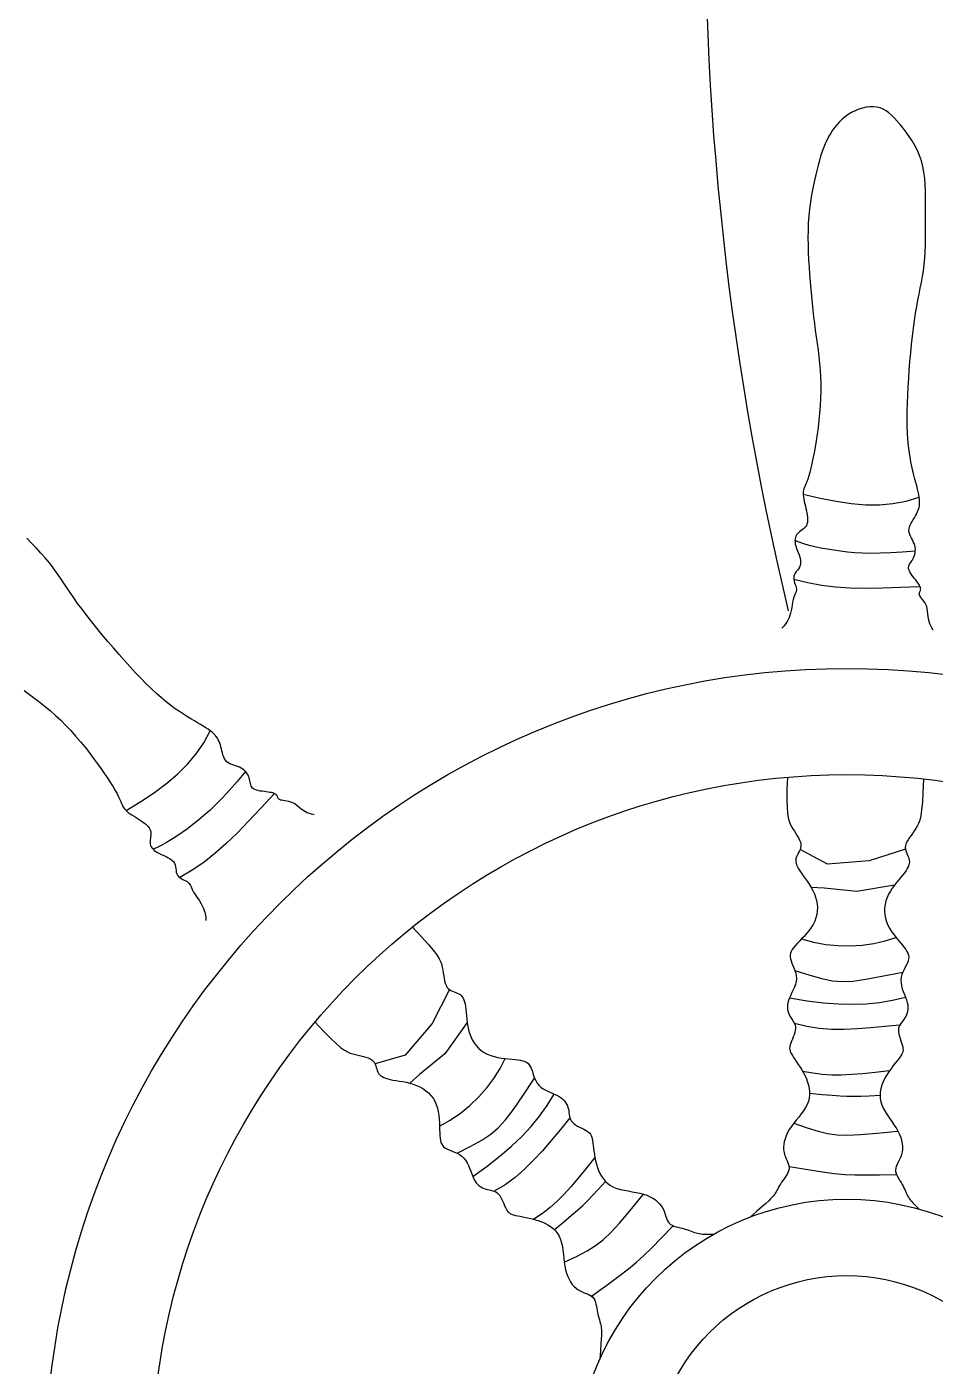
# Model space of a CAD drawing. Header units: inches. Extents: x 7.5 to 50, y 15.4 to 40.2.
# Drawn here: x 9.2811 to 9.3472, y 22.1156 to 22.213 of the extents above; entities that cross this region are included whole.
import ezdxf

# ---------------------------------------------------------------- set-up
doc = ezdxf.new("R2010")
doc.units = ezdxf.units.IN
doc.header["$MEASUREMENT"] = 0
doc.layers.add('02', color=2, linetype='Continuous')

msp = doc.modelspace()

# ---------------------------------------------------------------- linework, layer by layer
at = {"layer": '02'}
for points in [[(9.347009841627433, 22.16910124699022), (9.346899915994136, 22.16927861941182), (9.346763398540197, 22.16957650148212), (9.346681095701634, 22.16984269112542), (9.346637251828788, 22.17008079574695), (9.346616111039175, 22.17029442273739), (9.346601917683138, 22.17048717950198), (9.34657891564536, 22.17066267346051), (9.346534964670418, 22.17082399084135), (9.346472384217186, 22.17097213329649), (9.346397109371601, 22.17110758135929), (9.34631507498677, 22.17123081551942), (9.346232216148628, 22.17134231629567), (9.346154467710285, 22.17144256420685), (9.346087764524846, 22.17153203972808), (9.34603804191108, 22.17161122339272), (9.346009540413498, 22.17168081085507), (9.345999725670545, 22.17174235842791), (9.346004369244902, 22.17179763753044), (9.34601924293208, 22.17184841964005), (9.346040118061929, 22.17189647619049), (9.34606276642996, 22.17194357864461), (9.346082959366022, 22.1719914984507), (9.346096468665628, 22.17204200704251), (9.346099770669817, 22.17209667158856), (9.346092160600229, 22.17215624210909), (9.346073639155357, 22.17222126430094), (9.34604420610237, 22.17229228389002), (9.34600386213976, 22.17236984658772), (9.345952607500358, 22.1724544981054), (9.345890442416994, 22.17254678416899), (9.34581736688967, 22.17264725048987), (9.345734131564377, 22.17275596566575), (9.345644487342788, 22.17287108976704), (9.345552935074075, 22.17299030579412), (9.34546397607307, 22.17311129671831), (9.345382110956116, 22.17323174548179), (9.345311841038047, 22.17334933508497), (9.345257667168035, 22.17346174848459), (9.345224090428083, 22.1735666686665), (9.34521422516088, 22.17366257371865), (9.345225638984694, 22.17375112232654), (9.345254513709797, 22.17383476830688), (9.345297029982312, 22.17391596543272), (9.345349369146852, 22.17399716754986), (9.345407712548031, 22.17408082844592), (9.345468241297631, 22.17416940193758), (9.345527136507435, 22.17426534181246), (9.345580942970692, 22.17437046540105), (9.345627659508018, 22.17448404408893), (9.345665648155837, 22.17460471270275), (9.34569327095057, 22.17473110614188), (9.345708890161468, 22.17486185927661), (9.345710867824955, 22.17499560696266), (9.345697566210283, 22.17513098408487), (9.345667347353874, 22.17526662551351), (9.345619801706626, 22.17540143959301), (9.345559431049033, 22.17553542860802), (9.345491965808897, 22.17566886830279), (9.34542313618119, 22.17580203445065), (9.34535867236088, 22.1759352027813), (9.345304304310112, 22.17606864908263), (9.345265762456684, 22.17620264908434), (9.345248776995568, 22.17633747855977), (9.345257395221843, 22.17647327597039), (9.34528893376234, 22.17660963067571), (9.345339027042492, 22.17674599476701), (9.345403308556406, 22.17688182029193), (9.345477412496685, 22.17701655937086), (9.345556972823097, 22.17714966403688), (9.345637623495413, 22.17728058639583), (9.345714998473404, 22.17740877849534), (9.345785368741481, 22.17753405658838), (9.345847552218466, 22.17765769338545), (9.345901004313482, 22.17778132577329), (9.345945179969995, 22.17790659063864), (9.345979534131466, 22.17803512485367), (9.346003522439851, 22.17816856530514), (9.346016599605782, 22.17830854886521), (9.346018220572724, 22.17845671240608), (9.34600809104274, 22.17861462474063), (9.345986916259854, 22.17878358229897), (9.345955651761024, 22.17896481340828), (9.345915253316043, 22.17915954645392), (9.345866676461874, 22.17936900974852), (9.345810877201139, 22.17959443167744), (9.345748810605137, 22.17983704056784), (9.345681432676493, 22.180098064776), (9.345609903377472, 22.18037871000084), (9.345536201768546, 22.18068009145751), (9.34546251133549, 22.18100330166013), (9.345391015331252, 22.18134943315196), (9.345323897241606, 22.18171957850533), (9.345263340552329, 22.18211483024894), (9.345211528516366, 22.18253628091148), (9.345170644619493, 22.18298502305075), (9.345142349177031, 22.1834615805066), (9.345126209356813, 22.18396420217429), (9.345121268457724, 22.18449056830392), (9.345126570942803, 22.18503835908738), (9.345141160110934, 22.18560525474565), (9.345164079959495, 22.18618893548516), (9.345194374485864, 22.18678708151234), (9.345231087221755, 22.18739737306274), (9.345273420955046, 22.18801692194499), (9.345321214101268, 22.18864056649287), (9.345374463400795, 22.18926257665695), (9.345433166292487, 22.18987722238777), (9.345497319516717, 22.19047877362133), (9.345566920512347, 22.19106150030817), (9.34564196648541, 22.19161967239885), (9.345722454176276, 22.19214755984391), (9.345807972638859, 22.19264156976093), (9.34589647808577, 22.19310665809568), (9.345985518111839, 22.19354991793185), (9.346072640777557, 22.1939784423968), (9.346155393677755, 22.19439932458878), (9.346231325105755, 22.19481965763513), (9.346297982423557, 22.195246534605), (9.346352913691653, 22.19568704865484), (9.346394412261425, 22.19614648847452), (9.346423753811969, 22.19662292520767), (9.346442959313272, 22.1971126256041), (9.34645404950249, 22.19761185641361), (9.346459046048103, 22.19811688440056), (9.346459969221605, 22.19862397630019), (9.346458840691476, 22.19912939886232), (9.34645768119487, 22.19962941885129), (9.346457470017477, 22.20012079085533), (9.346455017612307, 22.20060222085991), (9.346446092748074, 22.2010729027326), (9.346426464193492, 22.20153203029728), (9.346391900950103, 22.20197879740696), (9.346338171088128, 22.20241239791464), (9.346261044074772, 22.20283202565876), (9.346156288213088, 22.20323687449233), (9.3460212178016, 22.20362618439791), (9.345859330887897, 22.20399937996368), (9.345675670118062, 22.20435593195104), (9.345475279069497, 22.20469531106315), (9.345263200853942, 22.20501698807599), (9.345044478815971, 22.20532043372183), (9.344824155834495, 22.20560511871842), (9.344607275486915, 22.20587051381259), (9.34439753721933, 22.20611589957222), (9.34419326721224, 22.20633979576193), (9.343991447747676, 22.20654053195282), (9.343789061573325, 22.20671643773054), (9.343583090738385, 22.2068658426953), (9.343370517990543, 22.20698707640364), (9.343148325611828, 22.20707846845577), (9.34291349634993, 22.20713834842278), (9.342664202717124, 22.20716567911692), (9.342403379776506, 22.20716195624224), (9.342135151890098, 22.20712930871483), (9.341863644584073, 22.2070698654508), (9.341592982686116, 22.20698575538078), (9.341327291023909, 22.20687910740632), (9.341070694890796, 22.20675205048716), (9.34082731888163, 22.2066067135103), (9.340600467096074, 22.20644520718739), (9.340390156530766, 22.20626956932498), (9.340195583919986, 22.20608181951062), (9.340015944833858, 22.20588397733187), (9.339850435541003, 22.20567806234718), (9.339698252542867, 22.20546609417321), (9.339558591642408, 22.20525009239751), (9.339430648875414, 22.20503207657854), (9.339313435642971, 22.20481300191856), (9.339205224807365, 22.20458956610779), (9.33910410389769, 22.20435740239297), (9.339008160675867, 22.20411214406446), (9.338915482903822, 22.20384942441266), (9.338824158343478, 22.20356487669884), (9.338732274756758, 22.20325413419884), (9.338637920138417, 22.20291283020303), (9.338539955713777, 22.20253791720567), (9.338440338191567, 22.20213162454562), (9.338341798209576, 22.20169750076563), (9.338247065707101, 22.20123909443752), (9.33815887155476, 22.20075995408948), (9.338079945924683, 22.20026362830792), (9.338013019221826, 22.199753665621), (9.337960821851148, 22.19923361458601), (9.337925333571611, 22.19870668232867), (9.337905532256691, 22.1981747101028), (9.337899645133866, 22.19763919773064), (9.337905899197786, 22.19710164506356), (9.337922521443097, 22.19656355189469), (9.337947739562942, 22.19602641807538), (9.337979780319138, 22.19549174342789), (9.338016870939164, 22.19496102777445), (9.338057534112586, 22.19443552094996), (9.338101474144487, 22.19391547297088), (9.338148691500528, 22.19340088382265), (9.338199185947879, 22.19289175350529), (9.338252957253708, 22.19238808204788), (9.338310005883677, 22.19188986943588), (9.338370331372126, 22.19139711568383), (9.338433934184714, 22.19090982079175), (9.338500381722106, 22.19042759802793), (9.338567512850268, 22.18994851350104), (9.338632734534322, 22.18947024660262), (9.338693453273727, 22.18899047670963), (9.338747075800775, 22.18850688319905), (9.338791008614926, 22.1880171454333), (9.338822658448471, 22.18751894280391), (9.33883943180087, 22.18700995468786), (9.3388394639315, 22.18648904321268), (9.338823802345424, 22.18595980155184), (9.338794223074792, 22.18542700567301), (9.338752502151756, 22.18489543150023), (9.338700415841295, 22.18436985497207), (9.338639739709897, 22.18385505205621), (9.338572249789713, 22.18335579866213), (9.338499722578554, 22.1828768707575), (9.33842379697132, 22.18242254395697), (9.33834556540939, 22.18199509266666), (9.338265984361051, 22.18159629093967), (9.338186009363262, 22.18122791284365), (9.338106596418648, 22.18089173247532), (9.338028701296999, 22.1805895238878), (9.337953280000939, 22.18032306116326), (9.33788128853309, 22.18009411836935), (9.337813704549326, 22.17990299159388), (9.337751594181164, 22.17974406501995), (9.33769604521337, 22.17961024485081), (9.337648145197882, 22.17949443728973), (9.337608982385127, 22.17938954851085), (9.337579644094212, 22.17928848473199), (9.337561218808396, 22.17918415212731), (9.337554793846785, 22.17906945691463), (9.3375609126361, 22.17893898765866), (9.337577938144086, 22.17879406234093), (9.337603689446105, 22.17863768130443), (9.337635985151856, 22.17847284493579), (9.337672643871038, 22.17830255356345), (9.33771148421335, 22.17812980755949), (9.337750324788495, 22.17795760728146), (9.337786984206168, 22.17778895307234), (9.337819372345685, 22.17762643606071), (9.337845760905175, 22.177471010372), (9.337864513550876, 22.17732322088811), (9.337873993017702, 22.17718361250551), (9.337872562506227, 22.17705273012067), (9.337858585217027, 22.17693111860095), (9.337830424350678, 22.17681932287193), (9.337786442642091, 22.1767178877864), (9.337725912728338, 22.1766269039446), (9.337651744293971, 22.17654464471813), (9.337567756227209, 22.17646892915324), (9.337477767416267, 22.17639757632529), (9.337385596982195, 22.176328405266), (9.337295063347547, 22.17625923505071), (9.337209986099033, 22.17618788474025), (9.33713418365921, 22.17611217339542), (9.33707088422495, 22.17603019261984), (9.337020951365112, 22.17594112427575), (9.33698465772438, 22.17584442276817), (9.336962275481774, 22.17573954253127), (9.336954077747642, 22.17562593797008), (9.336960336933835, 22.17550306348964), (9.336981325452207, 22.1753703735241), (9.337017316180273, 22.1752273224785), (9.337067581289439, 22.17507395543468), (9.337127392454995, 22.17491268029804), (9.337191021344616, 22.17474649559259), (9.337252739160313, 22.17457839990053), (9.33730681733693, 22.17441139177496), (9.337347527542143, 22.17424846976898), (9.337369141210793, 22.17409263243568), (9.337365929544895, 22.17394687832817), (9.337334346533744, 22.1738132975817), (9.337279575918792, 22.17369034663094), (9.337208983763112, 22.17357557346364), (9.337129935664116, 22.17346652606754), (9.337049797684877, 22.173360752474), (9.336975935888468, 22.17325580062712), (9.336915716337963, 22.17314921857284), (9.336876504863604, 22.17303855426977), (9.336863439804866, 22.17292212772842), (9.336872746744184, 22.17280134675926), (9.33689842447172, 22.17267839123921), (9.336934470613478, 22.17255544095784), (9.33697488395962, 22.17243467577752), (9.337013662136151, 22.17231827550237), (9.33704480346757, 22.1722084199802), (9.337062306511207, 22.17210728904426), (9.337061725831582, 22.17201561941435), (9.337044844212933, 22.17192837547297), (9.337015000679521, 22.17183907848918), (9.336975534488438, 22.1717412497466), (9.336929784663944, 22.17162841049973), (9.336881090928792, 22.17149408204674), (9.336832792307241, 22.1713317856567), (9.336788228056385, 22.1711350425841), (9.336747919018372, 22.17089991940262), (9.336701113306908, 22.17063266371512), (9.33663424062076, 22.17034206842906), (9.336533730658694, 22.1700369264228), (9.336386013119473, 22.16972603060382), (9.336177517701863, 22.16941817386502), (9.336009866599916, 22.16924270975247)], [(9.337557853241442, 22.17900422229392), (9.338794349269001, 22.17871152987315), (9.339955753688692, 22.17847928804364), (9.341053489171891, 22.17831514472451), (9.342098977924316, 22.17822674780579), (9.343103642850174, 22.17822174519203), (9.344078905689521, 22.17830778480235), (9.345036189346565, 22.17849251454133), (9.345986916259854, 22.17878358229897)], [(9.302000489593475, 22.15566526041327), (9.30179733903612, 22.15571295238002), (9.301490172087206, 22.15582705435478), (9.301243750886051, 22.15595708200377), (9.301044383128165, 22.15609444509861), (9.300878377207546, 22.15623055342545), (9.300732041285364, 22.15635681677046), (9.30059168352279, 22.1564646449198), (9.300446536899535, 22.15654763542367), (9.300297533203839, 22.15660813693209), (9.300148529740973, 22.15665068581544), (9.300003382884888, 22.1566798185169), (9.299865949940859, 22.1567000714214), (9.299740087515666, 22.15671598094301), (9.299629652448921, 22.15673208348122), (9.299538501813068, 22.15675291545009), (9.299469142495646, 22.15678196762125), (9.299418681808739, 22.15681854828396), (9.299382877112357, 22.15686092008506), (9.299357485999344, 22.15690734571505), (9.29933826582971, 22.15695608780621), (9.299320974196299, 22.15700540901995), (9.299301368459119, 22.15705357204676), (9.299275205978184, 22.15709883950436), (9.29923888695891, 22.15713982798585), (9.299191383221178, 22.15717656965095), (9.299132308964609, 22.15720945056197), (9.299061278388827, 22.15723885681033), (9.298977905693455, 22.15726517445834), (9.298881805543779, 22.15728878956831), (9.298772591906591, 22.15731008821709), (9.298649879447176, 22.15732945648157), (9.298514149892135, 22.1573474734843), (9.298369356705798, 22.15736549047248), (9.298220321112304, 22.15738505175356), (9.298071864102958, 22.15740770166409), (9.29792880666907, 22.15743498446788), (9.297795969801946, 22.15746844450147), (9.297678174958556, 22.15750962607232), (9.297580242664544, 22.15756007347333), (9.297505451873867, 22.15762091277535), (9.297450909432946, 22.15769159701555), (9.29741218015085, 22.15777116103815), (9.297384828603818, 22.15785863962916), (9.297364419368087, 22.15795306760371), (9.297346517252727, 22.1580534797769), (9.297326686601146, 22.15815891096387), (9.297300492222412, 22.15826839596517), (9.297264205566599, 22.15838077656478), (9.297216926743268, 22.15849412234926), (9.297158463201477, 22.15860630991771), (9.297088621691792, 22.1587152158401), (9.297007209896101, 22.1588187166864), (9.29691403433214, 22.15891468904116), (9.296808902681796, 22.15900100947434), (9.296691621695636, 22.15907555455593), (9.296562673798753, 22.15913726257819), (9.296425240854724, 22.15918931866432), (9.29628317970316, 22.15923596967438), (9.296140347183673, 22.15928146243929), (9.296000599903046, 22.15933004380455), (9.29586779516655, 22.15938596061566), (9.29574578958097, 22.1594534597181), (9.295638440218745, 22.15953678795737), (9.295548511012449, 22.15963890523668), (9.295474394964977, 22.15975762380655), (9.295413392172186, 22.15988946898975), (9.295362802962764, 22.16003096607998), (9.295319927432566, 22.16017864040001), (9.295282065910278, 22.16032901727264), (9.295246518491759, 22.16047862199154), (9.295210585272862, 22.1606239798795), (9.29517175959888, 22.16076232406446), (9.295128305484532, 22.16089371886589), (9.295078680426805, 22.16101893646661), (9.295021341689854, 22.16113874900581), (9.294954746537833, 22.16125392862265), (9.294877352002068, 22.16136524747086), (9.294787615579544, 22.16147347770417), (9.294683994534417, 22.1615793914763), (9.294565170812412, 22.16168388962357), (9.294430726948185, 22.16178838777083), (9.294280469925134, 22.161894430211), (9.294114206959485, 22.16200356126607), (9.293931745034634, 22.16211732524349), (9.293732891366808, 22.16223726643617), (9.293517453405066, 22.16236492915156), (9.293285237899973, 22.16250185771165), (9.29303621318656, 22.1626497251065), (9.292770989281117, 22.16281071911468), (9.292490338250055, 22.16298715619738), (9.292195030995636, 22.16318135280122), (9.291885838885783, 22.16339562541649), (9.29156353375408, 22.16363229050436), (9.291228886502786, 22.16389366452601), (9.290882668732657, 22.16418206392806), (9.290525683709411, 22.16449903303252), (9.290158863919778, 22.16484302754649), (9.289783173282622, 22.16521173097969), (9.289399575949638, 22.16560282688548), (9.289009036305352, 22.16601399878815), (9.28861251850146, 22.16644293022652), (9.288210986922486, 22.1668873047394), (9.287805405487298, 22.16734480586562), (9.28739725267048, 22.16781282757544), (9.28699006423819, 22.16828760562309), (9.286587889580979, 22.16876508620877), (9.286194778555064, 22.16924121553271), (9.28581478078383, 22.16971193978058), (9.285451946123494, 22.17017320515257), (9.28511032443027, 22.17062095783437), (9.284793965094714, 22.17105114404072), (9.284505117959334, 22.17146093253647), (9.284238833510308, 22.1718523823885), (9.283988362452938, 22.17222877525743), (9.283746954794033, 22.17259339281842), (9.283507861238895, 22.17294951668843), (9.283264332492827, 22.17330042854261), (9.283009618795468, 22.17364941002703), (9.28273697061929, 22.1739997428023), (9.282441441710098, 22.17435395980389), (9.282125297510056, 22.17471159902303), (9.281792607433154, 22.17507144975495), (9.281447439962058, 22.17543230130938), (9.281093864045097, 22.17579294295243)], [(9.345708890161468, 22.17486185927661), (9.344763451297759, 22.17477915346641), (9.343920027879058, 22.17472516231025), (9.343165570911943, 22.17469705455839), (9.342487031402989, 22.17469199903386), (9.341871360591604, 22.17470716448694), (9.341305509717195, 22.17473971974065), (9.340776430019169, 22.17478683354526), (9.340271072271271, 22.17484567470925), (9.339779196116133, 22.17491385555437), (9.339301792946635, 22.17499076258643), (9.33884266209322, 22.17507622586815), (9.338405603119163, 22.17517007546227), (9.337994415820567, 22.17527214141698), (9.337612899295046, 22.17538225378045), (9.337264853571533, 22.17550024261542), (9.336954077747642, 22.17562593797008)], [(9.346058922628863, 22.17225677410276), (9.34462525932583, 22.17220049349377), (9.343315064716144, 22.1721588893644), (9.34210737496148, 22.17214238808916), (9.34098122552502, 22.17216141599889), (9.339915652335613, 22.17222639945354), (9.338889691089271, 22.17234776484216), (9.33788237724918, 22.17253593848105), (9.336872746744184, 22.17280134675926)], [(9.280903385295524, 22.16472817093851), (9.281289618038564, 22.16443687601092), (9.281673922478213, 22.1641448089296), (9.282056105830698, 22.16384849500279), (9.282435974846585, 22.16354445953872), (9.282813336742102, 22.16322922783107), (9.283187998966305, 22.16289932517353), (9.283559768735422, 22.16255127688888), (9.283928131493731, 22.162182959518), (9.284291287460356, 22.16179765473604), (9.284647115315302, 22.16139999547992), (9.284993493971406, 22.16099461465743), (9.285328301875843, 22.16058614520549), (9.28564941794145, 22.160179220061), (9.285954720848231, 22.15977847214632), (9.286242089509024, 22.1593885343838), (9.286509659648864, 22.15901358928492), (9.286756595405741, 22.15865601765942), (9.286982318428336, 22.15831774989162), (9.2871862501325, 22.15800071636583), (9.287367812166913, 22.15770684748092), (9.287526425714596, 22.1574380735921), (9.28766151242423, 22.15719632511279), (9.287772493711664, 22.1569835324273), (9.287859851769163, 22.15680059637194), (9.287928311196147, 22.15664429962013), (9.28798365713562, 22.15651039534092), (9.288031675196244, 22.15639463665972), (9.288078150288193, 22.15629277673103), (9.28812886802013, 22.15620056868026), (9.28818961353506, 22.15611376566191), (9.288266172208814, 22.15602812083049), (9.288362754550754, 22.15594019163942), (9.288477271138682, 22.15584975289782), (9.28860605814959, 22.15575738375734), (9.288745451527639, 22.15566366331146), (9.28889178721699, 22.15556917071186), (9.289041401394634, 22.15547448508111), (9.289190629771902, 22.15538018555632), (9.289335808525784, 22.15528685127462), (9.28947362727019, 22.15519483615314), (9.289602189366697, 22.15510359321448), (9.28971995254512, 22.15501235031949), (9.289825373603954, 22.15492033531442), (9.289916909807353, 22.1548267760019), (9.289993018652304, 22.15473090025731), (9.290052157402961, 22.15463193588327), (9.29009278309065, 22.15452911074059), (9.29011431736405, 22.1544219743893), (9.290120038478626, 22.15431136331714), (9.290114188841535, 22.1541984357838), (9.290101011325596, 22.15408435001988), (9.290084748105137, 22.15397026425595), (9.290069642052977, 22.15385733672262), (9.290059935576274, 22.15374672565046), (9.290059871315016, 22.15363958929917), (9.290073080961584, 22.15353686067935), (9.290100753814905, 22.15343857195072), (9.290143468459128, 22.1533445300967), (9.290201803711234, 22.15325454205701), (9.29027633745688, 22.1531684148005), (9.290367648745878, 22.15308595529601), (9.290476315929546, 22.15300697049785), (9.290602917359202, 22.15293126737485), (9.290746907046987, 22.15285836329819), (9.290903238854362, 22.15278661748122), (9.291065741372286, 22.15271409949597), (9.29122824412304, 22.15263887895814), (9.291384575930415, 22.15255902548339), (9.2915285656182, 22.15247260867287), (9.291654042243017, 22.15237769812772), (9.291754835094316, 22.15227236347815), (9.29182695834431, 22.15215557516164), (9.291875169188707, 22.15202990703362), (9.29190640970598, 22.15189883381496), (9.291927622440262, 22.15176583021199), (9.291945749702855, 22.15163437090192), (9.291967733572228, 22.15150793062018), (9.292000516825347, 22.15138998407307), (9.292051041773512, 22.15128400595237), (9.2921241291752, 22.15119244143094), (9.292216115440233, 22.1511136175042), (9.292321214727117, 22.151044831605), (9.29243364235851, 22.15098338120985), (9.292547612725748, 22.15092656373705), (9.292657340452998, 22.15087167667767), (9.292757040397255, 22.15081601745002), (9.292840927182688, 22.15075688351605), (9.292905336753456, 22.15069165276615), (9.29295509056653, 22.15061802480447), (9.292997130467548, 22.15053377969267), (9.293038399000643, 22.15043669749245), (9.293085838477118, 22.15032455823636), (9.293146391441105, 22.15019514198608), (9.293226999971075, 22.15004622878875), (9.293334606611161, 22.14987559870602), (9.293472360861479, 22.14968083875389), (9.29362824260722, 22.14945876382368), (9.293786438456728, 22.1492059958047), (9.293931135018347, 22.14891915654258), (9.294046519598915, 22.14859486792663), (9.294116778573944, 22.14822975181702), (9.294122303179456, 22.14798713269662)], [(9.288314463379784, 22.15598415623496), (9.289395762882187, 22.15665152611579), (9.290381219745605, 22.15730854334212), (9.291273502674876, 22.15796869269358), (9.29207528107333, 22.15864545890614), (9.292789223645805, 22.15935232675944), (9.293417999562799, 22.16010278100399), (9.293964277529149, 22.16091030641943), (9.294430726948185, 22.16178838777083)], [(9.297007209896101, 22.1588187166864), (9.29639716543722, 22.15809170873505), (9.295838952572076, 22.15745714077745), (9.295325346100135, 22.15690378390097), (9.294849121053694, 22.15642040923664), (9.29440305246505, 22.15599578787184), (9.2939799153665, 22.15561869092304), (9.29357248502317, 22.15527788949218), (9.293173536234526, 22.15496215469572), (9.29277751622255, 22.15466255685275), (9.292385559570967, 22.1543793632383), (9.292000473286016, 22.15411514037365), (9.291625064373939, 22.153872454751), (9.291262139375313, 22.15365387287708), (9.290914505296378, 22.15346196125862), (9.290584969143374, 22.15329928640237), (9.29027633745688, 22.1531684148005)], [(9.336401982274829, 22.15842528455793), (9.336371202296569, 22.15751764588018), (9.336364095839663, 22.15679358979938), (9.336378674530415, 22.15622679648474), (9.336412949762298, 22.1557909461491), (9.336464932695954, 22.15545971897624), (9.336532634957685, 22.1552067951499), (9.336614067940964, 22.1550058548975), (9.336707242806433, 22.1548305783737), (9.336809678976415, 22.15465923070693), (9.336916926358818, 22.154488416688), (9.337024043123229, 22.15431932606695), (9.337126086973576, 22.15415314853559), (9.337218115613787, 22.15399107384398), (9.33729518721345, 22.15383429171303), (9.337352359709321, 22.15368399184914), (9.337384690572499, 22.15354136398779), (9.337389007485463, 22.15340719305929), (9.337369214552446, 22.15328064494785), (9.337330985390572, 22.15316048070341), (9.337279993616967, 22.15304546140502), (9.337221912848754, 22.15293434811716), (9.33716241693589, 22.15282590191888), (9.337107179262667, 22.15271888387466), (9.33706187367904, 22.15261205506355), (9.337031333749174, 22.15250413100254), (9.337017033756702, 22.15239364491678), (9.33701960886362, 22.15227908446938), (9.337039693300603, 22.15215893732344), (9.337077921531154, 22.15203169117118), (9.337134928251608, 22.1518958336757), (9.337211348158299, 22.15174985250011), (9.3373078154819, 22.15159223530751), (9.337423970731898, 22.1514218632448), (9.337555476273401, 22.15123919139402), (9.337696999586178, 22.1510450682919), (9.33784320908132, 22.15084034248972), (9.337988772005765, 22.15062586253877), (9.338128356770603, 22.15040247696121), (9.338256631088434, 22.15017103433744), (9.338368262904687, 22.14993238318963), (9.338458643336772, 22.14968750711083), (9.338526056655674, 22.14943792991941), (9.338569511002852, 22.14918531047548), (9.338588013821273, 22.14893130762463), (9.338580573019563, 22.14867758022698), (9.338546196040689, 22.14842578714266), (9.338483891026108, 22.14817758723181), (9.338392665651618, 22.14793463932543), (9.338272722247048, 22.14769846070809), (9.338129043155341, 22.14747000221647), (9.337967804442151, 22.14725007303893), (9.337795183337285, 22.14703948243656), (9.337617356139226, 22.14683903962683), (9.337440500077783, 22.14664955384175), (9.337270791218607, 22.14647183431331), (9.337114406791507, 22.14630669025897), (9.33697662390302, 22.14615429740767), (9.336859123590393, 22.1460122973887), (9.336762687233268, 22.14587769838651), (9.336688095978452, 22.14574750849821), (9.33663613190408, 22.14561873590825), (9.336607576156958, 22.1454883887283), (9.336603210116728, 22.1453534751137), (9.336623815628691, 22.14521100320523), (9.33666876754257, 22.14505862687034), (9.336731815752565, 22.14489658282506), (9.336805303390129, 22.14472575352662), (9.336881574052377, 22.14454702137406), (9.336952970870762, 22.14436126885372), (9.337011837442397, 22.1441693783792), (9.337050517131566, 22.14397223239317), (9.337061353069721, 22.1437707133529), (9.33703916733618, 22.14356584310841), (9.336988698267369, 22.14335920128466), (9.33691716221626, 22.14315250689939), (9.336831775768651, 22.14294747899945), (9.336739755976005, 22.14274583661715), (9.33664831919129, 22.14254929878476), (9.336564682000308, 22.14235958454916), (9.336496061454518, 22.14217841292808), (9.336448178668498, 22.14200711367554), (9.336420773570417, 22.141845459316), (9.336412091082885, 22.14169283311018), (9.336420375895678, 22.14154861828971), (9.336443872232913, 22.14141219811533), (9.336480825250028, 22.14128295581865), (9.336529479403971, 22.14116027464585), (9.33658807938452, 22.14104353784311), (9.336654466385944, 22.14093189044176), (9.336724866922005, 22.14082352468646), (9.336795104476614, 22.14071639456339), (9.336861002300857, 22.14060845413147), (9.336918383412986, 22.14049765737688), (9.336963070831253, 22.14038195832942), (9.336990888272403, 22.14025931101893), (9.33699765875469, 22.14012766943157), (9.336980792502864, 22.13998584020843), (9.336944049266158, 22.13983604026104), (9.336892775767474, 22.13968133914128), (9.336832318729712, 22.13952480634286), (9.336768024875774, 22.1393695114031), (9.33670524092856, 22.13921852385935), (9.3366493138438, 22.13907491321985), (9.336605590111567, 22.13894174900739), (9.336578482338219, 22.13882093889075), (9.336568666431113, 22.13870974304988), (9.336575883948235, 22.13860425983982), (9.33659987598191, 22.1385005875574), (9.336640384555785, 22.13839482455766), (9.336697150995015, 22.13828306913744), (9.336769916857584, 22.13816141966633), (9.336858423468648, 22.1380259744266), (9.336961802602737, 22.13787379134116), (9.337076745969235, 22.13770576651692), (9.337199335028409, 22.13752375564324), (9.337325651473357, 22.13732961439488), (9.337451777230008, 22.13712519844663), (9.33757379375863, 22.13691236347328), (9.33768778298515, 22.1366929651787), (9.337789826369836, 22.13646885922314), (9.337876276620655, 22.1362416789572), (9.337944570505051, 22.13601216831845), (9.337992415805338, 22.13578084890575), (9.33801752053666, 22.13554824233248), (9.338017592248498, 22.13531487019751), (9.337990338723166, 22.13508125409968), (9.337933467742978, 22.13484791565239), (9.337844687323077, 22.1346153764545), (9.3377233306365, 22.1343840487472), (9.337575233350499, 22.13415390742845), (9.337407856755881, 22.13392481799489), (9.337228662143453, 22.13369664600138), (9.33704511057119, 22.13346925697366), (9.33686466379556, 22.13324251642295), (9.336694782641707, 22.13301628987498), (9.33654292840044, 22.13279044287007), (9.336415172596453, 22.13256511813339), (9.33631202675867, 22.13234156717332), (9.33623261218424, 22.13212131874131), (9.336176050868808, 22.1319059015597), (9.336141463876693, 22.1316968443363), (9.33612797343637, 22.13149567582256), (9.336134700612156, 22.13130392474083), (9.336160767399697, 22.13112311979891), (9.336204463657914, 22.13095425374301), (9.336260753259985, 22.13079617524014), (9.33632376887369, 22.13064719699575), (9.336387643166809, 22.13050563168614), (9.33644650834146, 22.13036979200221), (9.336494497065424, 22.13023799062027), (9.336525741540818, 22.13010854021665), (9.336534374668254, 22.12997975349678), (9.336516286986871, 22.1298502943329), (9.33647440145257, 22.12972023146828), (9.336413399823932, 22.12958998481296), (9.33633796316105, 22.12945997429157), (9.336252773222505, 22.12933061982873), (9.336162511068387, 22.12920234137815), (9.33607185822445, 22.12907555883536), (9.335985496216445, 22.12895069213952), (9.335907033220856, 22.1288281415265), (9.335835786811067, 22.12870822849178), (9.335770000745534, 22.12859125484207), (9.335707919946863, 22.1284775223841), (9.33564778794068, 22.12836733291002), (9.335587849649592, 22.12826098824113), (9.335526349064885, 22.12815879015503), (9.335461530643506, 22.12806104048756), (9.33538987980689, 22.1279660049269), (9.335300849094047, 22.12786380475988), (9.335182131542815, 22.127742525213), (9.335021421122356, 22.12759025148367), (9.334806411336167, 22.12739506874019), (9.334524795454918, 22.12714506220906), (9.334164267447768, 22.12682831708768), (9.333712520352556, 22.12643291857345)], [(9.346293275286435, 22.15823756598653), (9.346263530473216, 22.15732989279164), (9.346222392790942, 22.15660697135278), (9.346170093207611, 22.15604240784265), (9.346106862924053, 22.15560980846309), (9.346032932675435, 22.1552827793868), (9.345948533895417, 22.15503492680106), (9.345853897551997, 22.15483985690768), (9.345749254613175, 22.15467117587938), (9.34563563279341, 22.15450703184721), (9.345517245861693, 22.15434374077555), (9.345399104333474, 22.15418216054346), (9.345286218258543, 22.15402314903), (9.345183598385184, 22.15386756417244), (9.345096254996015, 22.15371626383527), (9.345029198373659, 22.15357010592667), (9.344987438800736, 22.15342994832569), (9.344974194695233, 22.1532963629226), (9.344985514455466, 22.15316877746333), (9.345015654847948, 22.15304633370503), (9.345058872173531, 22.15292817334663), (9.345109422733067, 22.15281343815983), (9.345161563060238, 22.15270126985812), (9.345209549688725, 22.15259081019864), (9.345247639152213, 22.15248120089488), (9.34527092268224, 22.15237148229168), (9.345277831233098, 22.15226028907015), (9.34526763138826, 22.15214615455731), (9.345239588799878, 22.15202761203651), (9.34519296981859, 22.15190319480568), (9.34512704032938, 22.15177143614816), (9.345041066682889, 22.15163086936187), (9.344934314764096, 22.15148002775928), (9.34480706932488, 22.1513177709941), (9.344663688489227, 22.15114426418692), (9.344509549015193, 22.15095999885776), (9.344350027893661, 22.15076546648303), (9.344190501882686, 22.15056115858275), (9.344036347740321, 22.15034756663332), (9.34389294222462, 22.15012518214022), (9.343765662326469, 22.14989449660894), (9.343659171876489, 22.149656184448), (9.343575284159733, 22.14941165182351), (9.343515099766655, 22.14916248781916), (9.343479719287707, 22.14891028150411), (9.343470243313341, 22.14865662196204), (9.343487772201179, 22.14840309827665), (9.343533406774505, 22.14815129951709), (9.343608247158109, 22.1479028147816), (9.343712192536323, 22.14765917143919), (9.34384033553767, 22.14742165004387), (9.343986566918893, 22.1471914694495), (9.344144777669563, 22.1469698484954), (9.34430885854642, 22.14675800604997), (9.344472700771867, 22.14655716095255), (9.344630194869815, 22.14636853207154), (9.344775232062666, 22.14619333824627), (9.344902558294116, 22.14603210632882), (9.345010339324354, 22.14588259514964), (9.345097596100523, 22.14574187158102), (9.345163349802597, 22.14560700243707), (9.34520662114489, 22.145475054561), (9.345226431307374, 22.14534309481056), (9.345221801237194, 22.14520818999987), (9.345191751648663, 22.14506740700123), (9.345136750065713, 22.14491836324411), (9.345063048456787, 22.14476087860491), (9.344978345367117, 22.14459532357538), (9.344890338876276, 22.14442206863274), (9.344806727995156, 22.1442414842542), (9.344735210570498, 22.14405394094607), (9.344683485380365, 22.14385980917101), (9.344659250737159, 22.14365945942078), (9.34466774090658, 22.14345356642404), (9.34470433373469, 22.14324402182789), (9.34476194348651, 22.14303302157456), (9.34483348349574, 22.14282276154805), (9.344911868027403, 22.14261543766148), (9.344990010648026, 22.14241324584251), (9.345060825389801, 22.1422183819897), (9.34511722605209, 22.14203304200161), (9.345153592568813, 22.14185893377832), (9.345170169179319, 22.14169581302227), (9.345168666257514, 22.14154294743745), (9.345150793944477, 22.14139960471326), (9.345118263079776, 22.14126505256824), (9.34507278357166, 22.14113855867723), (9.345016065794034, 22.14101939072967), (9.34494982035364, 22.14090681642953), (9.344876144123255, 22.14079983891239), (9.344798681833772, 22.14069640308404), (9.344721464482127, 22.14059418931098), (9.344648523298083, 22.14049087791606), (9.344583889511405, 22.14038414929488), (9.344531594817518, 22.1402716837703), (9.344495669747694, 22.14015116169427), (9.344480145997359, 22.14002026343329), (9.344487527660085, 22.1398776257494), (9.344514211216001, 22.13972571108858), (9.344555066474705, 22.13956793826325), (9.344604963012962, 22.13940772614402), (9.34465877017471, 22.13924849357242), (9.344711357536717, 22.1390936594045), (9.344757594908579, 22.13894664246724), (9.344792351634233, 22.13881086163125), (9.344811352011739, 22.13868851420663), (9.34481373968999, 22.13857691149421), (9.344799512107848, 22.13847214327794), (9.34476866786833, 22.1383702993127), (9.344721204643129, 22.138267469397), (9.34465712033677, 22.13815974330024), (9.344576413319437, 22.13804321079184), (9.344479081262826, 22.13791396165576), (9.34436579518485, 22.13776900246118), (9.344239915297358, 22.13760900697631), (9.344105474925591, 22.13743556578371), (9.34396650739479, 22.13725026942226), (9.343827046030192, 22.13705470848905), (9.343691123691379, 22.13685047352298), (9.34356277393642, 22.13663915510657), (9.343446029857724, 22.13642234379328), (9.343344639562993, 22.13620142636606), (9.343261210056944, 22.13597697436595), (9.343198062893926, 22.1357493555926), (9.343157520559608, 22.13551893777291), (9.343141904375507, 22.13528608869198), (9.343153536594464, 22.13505117609126), (9.343194739003657, 22.13481456775586), (9.343267833157434, 22.13457663145633), (9.34337351195979, 22.13433773410467), (9.343505951152174, 22.13409823935323), (9.34365769666153, 22.13385850999581), (9.343821295113294, 22.13361890885532), (9.34398929290007, 22.13337979872555), (9.34415423618163, 22.13314154244396), (9.344308671583413, 22.13290450277524), (9.34444514503236, 22.1326690425714), (9.344557608752503, 22.1324357086061), (9.34464563526678, 22.13220578373254), (9.344710202929555, 22.13198073475466), (9.344752290095194, 22.13176202850551), (9.34477287511806, 22.13155113178906), (9.34477293611969, 22.13134951143835), (9.344753451687275, 22.13115863428644), (9.344715399709521, 22.13097996715184), (9.344660552726118, 22.13081438664191), (9.344593858621074, 22.13066040857772), (9.344521059696554, 22.1305159585692), (9.34444789778906, 22.13037896219718), (9.344380115433587, 22.13024734510069), (9.344323454233809, 22.13011903287512), (9.34428365649189, 22.12999195111585), (9.344266464277162, 22.12986402544735), (9.344275888795956, 22.12973364898895), (9.34430901780258, 22.129601085043), (9.344361208654, 22.12946706440668), (9.344427817775859, 22.12933231790627), (9.344504202525123, 22.12919757635351), (9.344585719793095, 22.12906357056014), (9.34466772647108, 22.12893103132334), (9.344745579683213, 22.12880068948395), (9.344815705246283, 22.1286731847587), (9.344878806541665, 22.12854879239709), (9.344936654944895, 22.12842769662635), (9.344991022297172, 22.12831008163008), (9.345043681138186, 22.12819613159187), (9.345096402843474, 22.12808603068076), (9.345150959719895, 22.12797996310943), (9.345209123375817, 22.12787811306149), (9.34527257577981, 22.12778022503441), (9.345342638245775, 22.12768428479573), (9.345420542214988, 22.12758783844144), (9.345507519361554, 22.12748843206752), (9.345604800428255, 22.12738361174085), (9.345713617089196, 22.12727092355741), (9.34583520078565, 22.12714791361319), (9.345970782726063, 22.12701212797507)], [(9.299096793676718, 22.15722415368615), (9.29812283678445, 22.15617060417677), (9.29722580806817, 22.15521473822552), (9.296383510618462, 22.15434910442233), (9.295573747991575, 22.1535662513426), (9.29477432374376, 22.15285872754718), (9.293963041198431, 22.15221908158234), (9.29311770391184, 22.15163986205258), (9.292216115440233, 22.1511136175042)], [(9.344985514455466, 22.15316877746333), (9.342353632482691, 22.15232421474608), (9.339317916235878, 22.15207655009832), (9.337345097255884, 22.15315888220463)], [(9.344190501882686, 22.15056115858275), (9.341450039339243, 22.15010859882128), (9.339070916916235, 22.15035352456577), (9.338128356770603, 22.15040247696121)], [(9.309175583110182, 22.14747678885139), (9.309796372237606, 22.14681393425523), (9.310278466013251, 22.14627366286837), (9.310640691355793, 22.14583747482644), (9.310901874718247, 22.1454868702505), (9.31108084278646, 22.14520334930527), (9.311196422013445, 22.14496841214092), (9.31126743931788, 22.14476355887852), (9.311312721152781, 22.14457028965368), (9.31134844575542, 22.14437387952891), (9.311380197568788, 22.1441747030996), (9.31141091328579, 22.14397690987349), (9.311443529133676, 22.14378464932921), (9.31148098087403, 22.14360207097449), (9.311526205199762, 22.14343332431705), (9.311582138338117, 22.14328255885008), (9.311651716283514, 22.14315392406676), (9.311736810528664, 22.14305009987689), (9.311835031299843, 22.14296788766766), (9.311942924554451, 22.14290261928651), (9.312057035784228, 22.14284962650814), (9.312173910480915, 22.14280424116547), (9.312290094369082, 22.14276179504774), (9.31240213270764, 22.1427176199733), (9.312506571453987, 22.14266704774597), (9.312600618037386, 22.14260592887255), (9.31268412880133, 22.14253218858463), (9.312757621561168, 22.14244427083137), (9.312821614830746, 22.14234061953281), (9.312876626425414, 22.14221967863811), (9.312923174626185, 22.14207989206731), (9.312961777946903, 22.14191970375501), (9.312992953970088, 22.14173755765038), (9.313017710619597, 22.14153284859746), (9.313039012993677, 22.14130877517997), (9.313060315134926, 22.14106948692021), (9.313085072017266, 22.1408191333259), (9.313116737450464, 22.14056186390477), (9.313158766408442, 22.14030182813546), (9.313214612933798, 22.14004317558389), (9.313287731767623, 22.13979005571415), (9.313380943653165, 22.13954624343857), (9.31349453683476, 22.1393140152151), (9.313628165558903, 22.13909527290631), (9.31378148477058, 22.13889191834566), (9.313954148483454, 22.1387058533957), (9.314145811642511, 22.13853897990445), (9.314356128727077, 22.13839319970536), (9.314584754216476, 22.13827041467554), (9.314830536530344, 22.13817163333548), (9.315089100315227, 22.1380942910993), (9.315355263692318, 22.13803493002448), (9.315623845248474, 22.13799009221217), (9.31588966310489, 22.13795631973441), (9.316147536081253, 22.13793015469233), (9.316392282065927, 22.13790813914344), (9.316618719645767, 22.13788681520342), (9.316822761013164, 22.13786284019549), (9.317004693946792, 22.13783333253483), (9.317165900529353, 22.13779552585871), (9.317307762377887, 22.1377466538335), (9.317431661109431, 22.13768395012554), (9.317538978573857, 22.13760464838666), (9.317631096621035, 22.13750598226867), (9.317709397100835, 22.13738518543793), (9.317775894929646, 22.13724090354768), (9.317835138454093, 22.13707743015508), (9.31789230932015, 22.1369004708769), (9.317952589173792, 22.13671573125718), (9.318021159660994, 22.13652891689814), (9.318103202427729, 22.13634573334381), (9.318203899119972, 22.13617188618188), (9.318328431150867, 22.13601308101457), (9.318480022991999, 22.13587349611877), (9.318654068554743, 22.13575120086276), (9.318844004343255, 22.13564273730405), (9.319043267094521, 22.13554464752921), (9.319245293545528, 22.13545347361029), (9.3194435199676, 22.13536575763388), (9.319631383097722, 22.13527804165748), (9.31980231944005, 22.13518686776766), (9.319951147581442, 22.13508946964536), (9.32007821280974, 22.13498584726145), (9.32018524226266, 22.13487669222483), (9.320273963310747, 22.13476269608615), (9.320346103324546, 22.13464455042519), (9.32040338897611, 22.13452294685082), (9.320447548101647, 22.13439857692826), (9.32048030737321, 22.13427213223728), (9.320503855166017, 22.13414439081058), (9.320522221080019, 22.13401647646348), (9.320539896185501, 22.13388959947876), (9.320561371319918, 22.13376497015376), (9.320591136855064, 22.13364379872761), (9.320633683861224, 22.13352729549766), (9.320693503175853, 22.13341667073215), (9.320775085170744, 22.13331313469931), (9.320881164907469, 22.13321749427374), (9.321007452947079, 22.1331289425954), (9.321147904307573, 22.13304626939604), (9.321296473541288, 22.13296826442198), (9.321447115200563, 22.13289371737589), (9.321593784536226, 22.13282141800406), (9.321730435867785, 22.13275015603828), (9.321851024213238, 22.13267872119574), (9.321950972122131, 22.13260564389308), (9.322031575529827, 22.13252841709724), (9.322095597437574, 22.13244427446003), (9.322145801777943, 22.13235044966238), (9.322184952017842, 22.13224417632697), (9.322215811391352, 22.13212268810563), (9.322241143831043, 22.13198321866472), (9.322263712570994, 22.13182300165605), (9.322286108783437, 22.13164039456129), (9.322310232133596, 22.13143825015246), (9.322337809992014, 22.13122054504598), (9.322370569496407, 22.13099125588739), (9.322410237784489, 22.13075435927855), (9.322458542226805, 22.13051383182134), (9.32251720996107, 22.13027365016129), (9.322587968125, 22.13003779090028), (9.322672486579968, 22.12980988485757), (9.322772204452185, 22.12959217969289), (9.322888503591521, 22.12938657725423), (9.323022765615015, 22.12919497941872), (9.323176372605367, 22.12901928800526), (9.323350706179617, 22.12886140490551), (9.323547147954805, 22.12872323196749), (9.3237670797808, 22.12860667102465), (9.32401073192711, 22.128512471326), (9.324273728807448, 22.12843677150628), (9.324550543255164, 22.12837455760124), (9.32483564856927, 22.12832081561752), (9.325123517350285, 22.12827053156176), (9.32540862243156, 22.12821869148426), (9.325685437112107, 22.1281602813771), (9.325948433992444, 22.12809028726148), (9.326192949707611, 22.12800481898845), (9.326417775400905, 22.12790448168486), (9.326622565318822, 22.1277910043074), (9.326806974173515, 22.12766611578369), (9.32697065644431, 22.12753154508497), (9.327113266610532, 22.12738902116795), (9.327234459617166, 22.12724027296023), (9.327333889477877, 22.12708702943306), (9.327412189957677, 22.12693116360712), (9.327473908937527, 22.12677512486076), (9.32752457404974, 22.12662150663633), (9.327569711762472, 22.12647290239071), (9.327614849708034, 22.12633190556623), (9.327665514587416, 22.12620110961976), (9.327727233800097, 22.12608310800821), (9.327805534047066, 22.12598049415934), (9.327904388350426, 22.12589496823163), (9.328021551058619, 22.12582465718985), (9.32815322237554, 22.12576679467126), (9.328295602272256, 22.12571861434223), (9.328444891185491, 22.12567734984001), (9.32859728908631, 22.12564023481642), (9.32874899594578, 22.12560450292327), (9.328896211967795, 22.12556738782693), (9.329035957851438, 22.12552681474441), (9.329168535578056, 22.1254834752846), (9.329295068322672, 22.12543875263615), (9.32941667832899, 22.12539402995859), (9.329534488539203, 22.12535069044058), (9.329649621662675, 22.12531011727075), (9.32976320017594, 22.12527369360865), (9.32987634678836, 22.12524280267204), (9.329990431708275, 22.12521845298139), (9.330107813510104, 22.12520015470469), (9.33023109780158, 22.12518704334176), (9.330362890888928, 22.12517825442152), (9.330505798147051, 22.12517292341469), (9.330662425649344, 22.12517018587929), (9.3308353794692, 22.12516917731515), (9.331027265214352, 22.12516903323664)], [(9.337440500077783, 22.14664955384175), (9.338307840791522, 22.14641495841457), (9.33919052225071, 22.14625458088373), (9.340079617262809, 22.14616676254915), (9.34096619933377, 22.14614984478354), (9.341841341271056, 22.14620216891596), (9.342696116347788, 22.14632207627543), (9.34352159783709, 22.14650790820557), (9.34430885854642, 22.14675800604997)], [(9.336952970870762, 22.14436126885372), (9.33803897471632, 22.14401228416788), (9.338911110577165, 22.14376153882146), (9.33966141477692, 22.14360762909306), (9.340381923406376, 22.14354915124674), (9.341164672789155, 22.14358470156109), (9.342101699248879, 22.14371287632927), (9.343285038876338, 22.14393227180077), (9.344806727995156, 22.1442414842542)], [(9.311835031299843, 22.14296788766766), (9.310571205844163, 22.14050967008476), (9.308599755442692, 22.13818796909724), (9.306439437479703, 22.13755829983817)], [(9.336564682000308, 22.14235958454916), (9.337846251712172, 22.14215628821072), (9.339026616928159, 22.142011817262), (9.340123750544144, 22.1419267595567), (9.341155625921665, 22.14190170300677), (9.342140216422258, 22.14193723546592), (9.34309549517463, 22.14203394484608), (9.344039435540317, 22.14219241900097), (9.344990010648026, 22.14241324584251)], [(9.30204864548984, 22.14061532560405), (9.302668678383334, 22.13995176339191), (9.30317563823889, 22.13943475347438), (9.303586730309753, 22.13904427878985), (9.303919159383504, 22.13876032224758), (9.304190129782064, 22.13856286681509), (9.304416846758677, 22.13843189538708), (9.304616514635264, 22.1383473909165), (9.304806338665067, 22.13828933632718), (9.304999932921483, 22.13824060851145), (9.305196552113621, 22.13819566016279), (9.305391860236405, 22.13815183795774), (9.305581521284758, 22.13810648854375), (9.305761199486433, 22.13805695856824), (9.305926559069185, 22.13800059472229), (9.306073264027937, 22.13793474365335), (9.306196978823273, 22.1378567520234), (9.306294904365195, 22.13776493133006), (9.306370391552328, 22.13766145255901), (9.306428328431203, 22.13754945148791), (9.306473602815522, 22.13743206395262), (9.30651110251899, 22.13731242574537), (9.306545715588136, 22.13719367268747), (9.306582329836665, 22.13707894058567), (9.30662583331111, 22.13697136524676), (9.306680552004828, 22.13687345641043), (9.30674856602679, 22.13678521949002), (9.306831393432795, 22.13670603381721), (9.306930552045806, 22.13663527873829), (9.307047559921621, 22.13657233357041), (9.307183935581698, 22.13651657767438), (9.307341196849002, 22.13646739036736), (9.307520862012161, 22.13642415101018), (9.307723467280148, 22.13638581396041), (9.307945624268605, 22.13634963382462), (9.30818296228069, 22.13631244024979), (9.30843111085239, 22.13627106283926), (9.308685699752523, 22.13622233126913), (9.30894235851708, 22.13616307515728), (9.309196716682045, 22.13609012413614), (9.30944440424907, 22.1360003078527), (9.309681466356842, 22.13589106288524), (9.309905612417488, 22.13576225366811), (9.310114968144326, 22.13561435153785), (9.310307658785014, 22.13544782786008), (9.310481809587209, 22.13526315401501), (9.31063554626423, 22.13506080133917), (9.310766993830903, 22.1348412411982), (9.310874277767716, 22.13460494497227), (9.31095646838191, 22.13435312873586), (9.311016416451885, 22.13408998757328), (9.311057916884302, 22.13382046126313), (9.311084765517144, 22.13354948962766), (9.311100757257073, 22.1332820124309), (9.31110968747641, 22.13302296950966), (9.31111535201314, 22.13277730062797), (9.311121546006753, 22.13254994560808), (9.311131876935242, 22.1323447604456), (9.311149200699283, 22.13216126597505), (9.311176185770883, 22.13199789921888), (9.311215499923556, 22.13185309721408), (9.31126981186214, 22.13172529702675), (9.311341789127319, 22.13161293565023), (9.31143410042393, 22.13151445015061), (9.31154941352549, 22.13142827753578), (9.311688945670603, 22.1313523170185), (9.311848109862758, 22.13128231635452), (9.312020868104874, 22.13121348544625), (9.312201182167037, 22.13114103422519), (9.312383014284997, 22.13106017260831), (9.312560326461671, 22.13096611048346), (9.312727080234318, 22.13085405779672), (9.312877237838684, 22.13071922443593), (9.313006415306582, 22.13055867175823), (9.313116846182375, 22.13037686685235), (9.31321241757366, 22.13018012820354), (9.313297016820862, 22.12997477432615), (9.313374531497239, 22.12976712370543), (9.313448849176048, 22.12956349487028), (9.313523857197715, 22.12937020632049), (9.313603442669837, 22.12919357655588), (9.313690711320369, 22.12903859144095), (9.313785640099077, 22.12890490628448), (9.313887423644765, 22.12879084380362), (9.313995257061897, 22.12869472665731), (9.314108334989278, 22.12861487753359), (9.314225852997033, 22.1285496191205), (9.314347005258306, 22.12849727410609), (9.31447098711039, 22.1284561651784), (9.314596876311107, 22.12842416118034), (9.314723283327176, 22.12839731579258), (9.31484870127867, 22.12837122883608), (9.314971623285665, 22.12834150014638), (9.315090543166725, 22.12830372955901), (9.315203953576265, 22.12825351689495), (9.31531034810002, 22.12818646201882), (9.315408220090895, 22.12809816475161), (9.31549658234696, 22.12798595016026), (9.31557652567978, 22.12785404420826), (9.315649659880428, 22.12770839813417), (9.315717595671295, 22.1275549631329), (9.315781943309112, 22.12739969039936), (9.31584431258495, 22.12724853115757), (9.315906314221202, 22.12710743661697), (9.315969558241768, 22.12698235797249), (9.316035815789355, 22.12687776430645), (9.31610750224906, 22.12679219607632), (9.316187193659125, 22.12672271164153), (9.316277466057791, 22.12666636931787), (9.31638089571613, 22.12662022742112), (9.316500058439551, 22.12658134432528), (9.31663753096479, 22.12654677831703), (9.316795888864426, 22.1265135877558), (9.316976598505853, 22.12647907817988), (9.317176687340243, 22.1264415438574), (9.317392071983768, 22.12639952629358), (9.317618669751091, 22.12635156700814), (9.317852398189707, 22.12629620746262), (9.318089173915787, 22.12623198917678), (9.318324914476825, 22.1261574536267), (9.318555536721824, 22.12607114233212), (9.318777306978582, 22.12597163116985), (9.318987886696114, 22.12585763373605), (9.319185286103739, 22.12572789802758), (9.319367515430777, 22.12558117199766), (9.319532585139378, 22.12541620367225), (9.31967850545886, 22.12523174101913), (9.319803286851375, 22.12502653202061), (9.319904939546241, 22.12479932468811), (9.31998270079027, 22.12454993913085), (9.320040714736088, 22.1242824840239), (9.320084352320983, 22.12400214021287), (9.320118984482242, 22.12371408851428), (9.320149982389985, 22.12342350974465), (9.320182716981499, 22.12313558472048), (9.320222559194072, 22.12285549427285), (9.320274879964991, 22.12258841921827), (9.320343871642827, 22.12233875356575), (9.320429010824292, 22.12210774397787), (9.32052859551738, 22.12189585029515), (9.320640923497258, 22.12170353235812), (9.32076429277192, 22.12153125003639), (9.320897001116528, 22.12137946314139), (9.321037346539079, 22.12124863155729), (9.321183626814737, 22.1211392150955), (9.321333930869578, 22.12105070662179), (9.32148551223333, 22.12097873107374), (9.321635414422481, 22.1209179463705), (9.32178068211767, 22.1208630104458), (9.321918359301044, 22.12080858124788), (9.322045490187584, 22.12074931671047), (9.322159118526606, 22.12067987473817), (9.322256288998751, 22.12059491330835), (9.322335040471508, 22.12049058186782), (9.322397391353725, 22.12036899606134), (9.322446354939594, 22.12023376307585), (9.322484944756134, 22.12008849005466), (9.322516173631875, 22.11993678419928), (9.322543055326669, 22.11978225268209), (9.322568602901875, 22.11962850266097), (9.322595829651682, 22.1194791413374), (9.322627004277884, 22.11933700332262), (9.322661416879846, 22.11920183308499), (9.322697612033217, 22.11907260256081), (9.322734135012134, 22.11894828367182), (9.322769531090735, 22.11882784833976), (9.32280234554316, 22.11871026850091), (9.322831122945054, 22.11859451606248), (9.322854408803387, 22.11847956296075), (9.322870944202869, 22.11836169797713), (9.322880256497292, 22.11822647724436), (9.32288206815253, 22.11805677375484), (9.322876102565779, 22.11783546053008), (9.322862082668571, 22.11754541053339), (9.322839731392442, 22.11716949678627), (9.322808772134586, 22.11669059226657), (9.322768927826537, 22.11609156996671)], [(9.313116737450464, 22.14056186390477), (9.311498945853664, 22.13830405617151), (9.309643463739185, 22.13679495119974), (9.30894235851708, 22.13616307515728)], [(9.344583889511405, 22.14038414929488), (9.34349857414606, 22.14027744271986), (9.342467707158058, 22.14017946093478), (9.341482225614591, 22.14010311227427), (9.340533066350027, 22.14006130504382), (9.339611165500237, 22.14006694760716), (9.33870746036525, 22.14013294829889), (9.337812887313767, 22.14027221543908), (9.336918383412986, 22.14049765737688)], [(9.31110968747641, 22.13302296950966), (9.31188887408468, 22.13347038807948), (9.312626428245558, 22.13398113403779), (9.313317210455416, 22.1345477223014), (9.313956081210627, 22.13516266775802), (9.314537901240392, 22.13581848532446), (9.315057531273915, 22.13650768990298), (9.315509831574737, 22.13722279641039), (9.31588966310489, 22.13795631973441)], [(9.343827046030192, 22.13705470848905), (9.342790251174002, 22.136943075887), (9.341879860307081, 22.13685131337221), (9.34106803060974, 22.13678479185288), (9.340326918563797, 22.13674888223719), (9.33962868134956, 22.13674895543333), (9.338945475448845, 22.13679038233492), (9.338249458041965, 22.13687853387925), (9.337512785610734, 22.13701878095996)], [(9.312383014284997, 22.13106017260831), (9.31339770443271, 22.13158132376808), (9.314191701398222, 22.13202071321681), (9.314831077163099, 22.13244242776378), (9.315381903708904, 22.1329105542765), (9.315910253250031, 22.1334891796079), (9.316482197768046, 22.13424239058183), (9.317163809244512, 22.13523427406577), (9.318021159660994, 22.13652891689814)], [(9.313523857197715, 22.12937020632049), (9.314573816065668, 22.13013266080194), (9.315510616679667, 22.13086514855346), (9.316346552032037, 22.13158079429665), (9.317093915813594, 22.13229272273853), (9.31776500124949, 22.13301405857161), (9.318372101564883, 22.13375792653202), (9.318927509984924, 22.13453745131225), (9.3194435199676, 22.13536575763388)], [(9.338017556392579, 22.13543155627227), (9.338936006226568, 22.13534756338883), (9.339654952329575, 22.13528578259244), (9.340234445449887, 22.135244509199), (9.340734537034287, 22.13522203849531), (9.341215277831061, 22.13521666579724), (9.3417367185885, 22.13522668639158), (9.342358910520552, 22.13525039557968), (9.343141904375507, 22.13528608869198)], [(9.320591136855064, 22.13364379872761), (9.319899155800222, 22.13280091182347), (9.31923950653988, 22.13200269528276), (9.318596652518018, 22.1312518679562), (9.317955057644276, 22.13055114869454), (9.317299185362636, 22.12990325637762), (9.316613499815567, 22.12931090984163), (9.31588246444705, 22.12877682793729), (9.315090543166725, 22.12830372955901)], [(9.33686466379556, 22.13324251642295), (9.337842668914227, 22.13290667051584), (9.338634308003812, 22.13265974017228), (9.33932841480243, 22.13249500499766), (9.340013823048203, 22.13240574456828), (9.340779366479246, 22.13238523851866), (9.34171387860085, 22.13242676642509), (9.342906193616791, 22.13252360790754), (9.34444514503236, 22.1326690425714)], [(9.322410237784489, 22.13075435927855), (9.321756049334063, 22.12994229843859), (9.321177191608577, 22.1292336690905), (9.320650179213835, 22.12861258093577), (9.320151525824322, 22.12806314370497), (9.31965774581301, 22.12756946709957), (9.319145353087215, 22.1271156608647), (9.31859086178708, 22.12668583470182), (9.317970786052747, 22.12626409832698)], [(9.336525741540818, 22.13010854021665), (9.337884145597918, 22.12988586747921), (9.338950319257556, 22.12971973012569), (9.339815788711412, 22.1296033648188), (9.34057208061683, 22.12953000822123), (9.341310721631153, 22.12949289699569), (9.342123237946062, 22.12948526780489), (9.3431011562189, 22.12950035731152), (9.34433600287418, 22.12953140217829)], [(9.319450050168662, 22.12549868784223), (9.320158884203984, 22.12608873795504), (9.320710941492571, 22.12655342398754), (9.321149889887302, 22.12693400294771), (9.321519397241055, 22.1272717318872), (9.321863131173878, 22.12760786782852), (9.32222476000431, 22.12798366780877), (9.32264795111957, 22.12844038886502), (9.323176372605367, 22.12901928800526)], [(9.320182716981499, 22.12313558472048), (9.321111749899565, 22.12358965993295), (9.321846129414617, 22.12397482719931), (9.322453422513782, 22.12434914943257), (9.323001195951356, 22.12477068954573), (9.323557016714467, 22.12529751046637), (9.324188452023073, 22.1259876751075), (9.3249630688643, 22.12689924641123), (9.325948433992444, 22.12809028726148)], [(9.322159118526606, 22.12067987473817), (9.32327710887882, 22.12148295809417), (9.324148484081952, 22.1221193797766), (9.32484274617861, 22.12264907641762), (9.325429396280079, 22.12313198462031), (9.325977935963301, 22.12362804100227), (9.326557866339563, 22.12419718215202), (9.327238689218639, 22.12489934470174), (9.328089905478983, 22.12579446522538)]]:
    msp.add_lwpolyline(points, dxfattribs=at)
for radius in [0.05827001781390906, 0.05054468000910903, 0.01967259143310904, 0.01411268922510904]:
    msp.add_circle((9.340723836137904, 22.10805215946417), radius, dxfattribs=at)
msp.add_arc((9.550469006453632, 22.22177040657804), 0.2200583758277041, 162.8023409622211, 193.4687478709394, dxfattribs=at)

doc.saveas('drawing.dxf')
